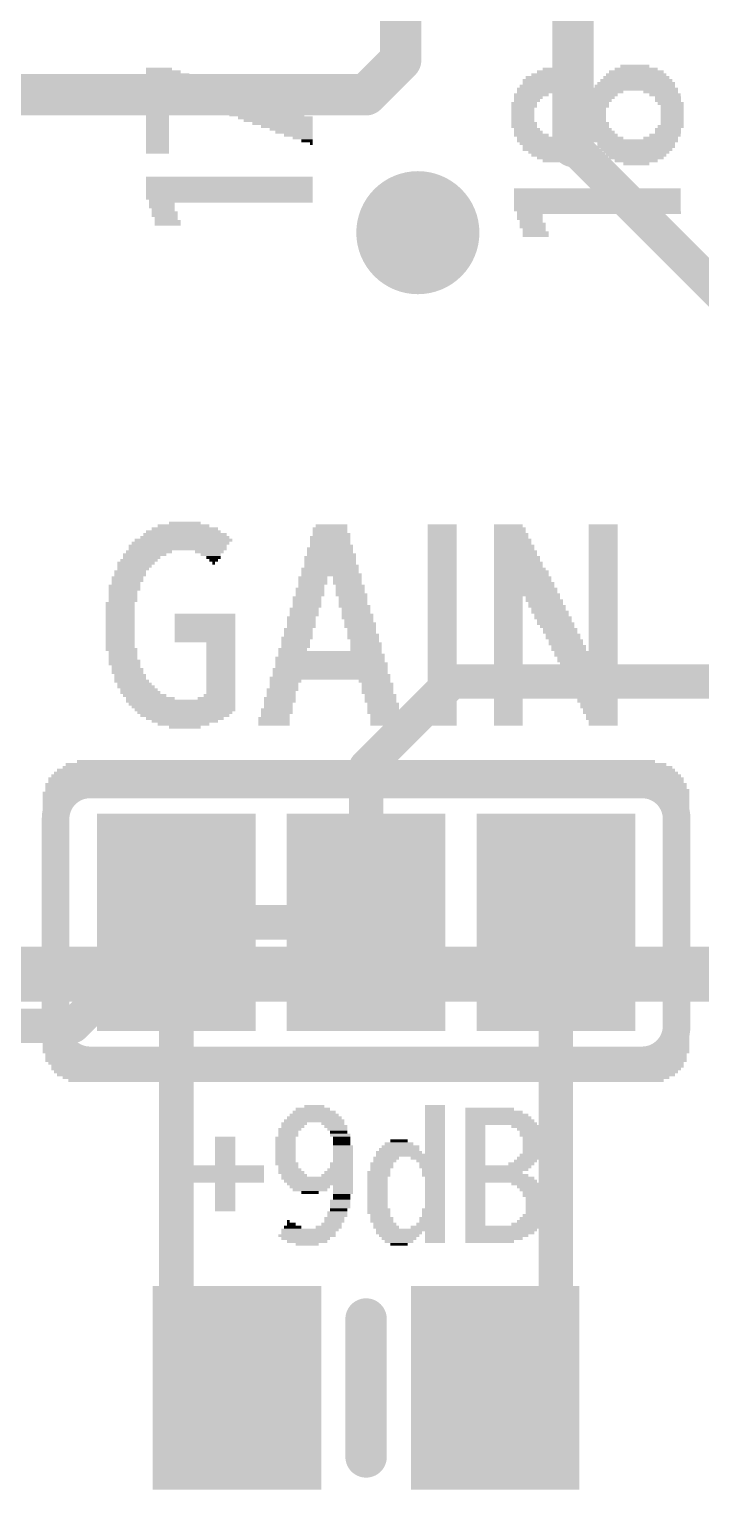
# Model space of a CAD drawing. Extents: x -11 to 71.5, y -12.5 to 39.9.
# Drawn here: x 13.52 to 18.47, y 9.54 to 20.29 of the extents above; entities that cross this region are included whole.
import ezdxf

# ---------------------------------------------------------------- set-up
doc = ezdxf.new("R2010")
doc.units = 0
for name, color, linetype in [('1', 12, 'CONTINUOUS'), ('16', 132, 'CONTINUOUS'), ('18', 110, 'CONTINUOUS'), ('21', 40, 'CONTINUOUS')]:
    doc.layers.add(name, color=color, linetype=linetype)

# ---------------------------------------------------------------- blocks, each defined once
blk = doc.blocks.new('RECT')
blk.add_solid([(-0.5, -0.5), (0.5, -0.5), (-0.5, 0.5), (0.5, 0.5)])
blk = doc.blocks.new('ROUNDV')
at = {"const_width": 0.5}
blk.add_lwpolyline([(0, -0.25, 1), (0, 0.25, 1), (0, -0.25)], format="xyb", dxfattribs=at)

msp = doc.modelspace()

# ---------------------------------------------------------------- linework, layer by layer
at = {"layer": '1'}
for points, const_width in [([(17.526, 21.209), (17.526, 19.431)], 0.3048), ([(17.526, 19.431), (18.669, 18.288)], 0.254), ([(16.002, 14.859), (16.633, 15.49)], 0.254), ([(16.633, 15.49), (21.082, 15.49)], 0.254), ([(16.002, 13.716), (16.002, 14.859)], 0.254), ([(14.605, 13.716), (13.843, 12.954)], 0.254), ([(14.605, 13.716), (14.605, 10.734)], 0.254), ([(15.875, 13.716), (14.732, 13.716)], 0.254), ([(17.399, 10.734), (17.399, 13.716)], 0.254), ([(13.843, 12.954), (10.541, 12.954)], 0.254), ([(14.605, 10.734), (15.052, 10.287)], 0.254), ([(16.952, 10.287), (17.399, 10.734)], 0.254)]:
    msp.add_lwpolyline(points, dxfattribs=dict(at, const_width=const_width))
for points, const_width in [([(17.4498, 19.431, 1), (17.6022, 19.431)], 0.1524), ([(17.5709, 19.4759, 1), (17.4811, 19.3861)], 0.127), ([(16.633, 15.5535, 1), (16.633, 15.4265)], 0.127), ([(16.6779, 15.4451, 1), (16.5881, 15.5349)], 0.127), ([(16.0655, 14.859, 1), (15.9385, 14.859)], 0.127), ([(15.9571, 14.9039, 1), (16.0469, 14.8141)], 0.127), ([(14.6685, 13.716, 1), (14.5415, 13.716)], 0.127), ([(14.6499, 13.6711, 1), (14.5601, 13.7609)], 0.127), ([(14.732, 13.7795, 1), (14.732, 13.6525)], 0.127), ([(15.875, 13.6525, 1), (15.875, 13.7795)], 0.127), ([(15.9385, 13.716, 1), (16.0655, 13.716)], 0.127), ([(17.4625, 13.716, 1), (17.3355, 13.716)], 0.127), ([(13.7981, 12.9989, 1), (13.8879, 12.9091)], 0.127), ([(13.843, 12.8905, 1), (13.843, 13.0175)], 0.127), ([(14.6499, 10.7789, 1), (14.5601, 10.6891)], 0.127), ([(14.5415, 10.734, 1), (14.6685, 10.734)], 0.127), ([(17.3355, 10.734, 1), (17.4625, 10.734)], 0.127), ([(17.4439, 10.6891, 1), (17.3541, 10.7789)], 0.127), ([(15.0071, 10.2421, 1), (15.0969, 10.3319)], 0.127), ([(16.9071, 10.3319, 1), (16.9969, 10.2421)], 0.127)]:
    msp.add_lwpolyline(points, format="xyb", dxfattribs=dict(at, const_width=const_width))
at = {"layer": '16'}
for points, const_width in [([(16.256, 21.844), (16.256, 20.066)], 0.3048), ([(16.256, 20.066), (16.002, 19.812)], 0.3048), ([(16.002, 19.812), (11.303, 19.812)], 0.3048), ([(22.225, 13.335), (10.922, 13.335)], 0.4064)]:
    msp.add_lwpolyline(points, dxfattribs=dict(at, const_width=const_width))
at = {"layer": '16', "const_width": 0.1524}
for points in [[(16.1798, 20.066, 1), (16.3322, 20.066)], [(16.3099, 20.0121, 1), (16.2021, 20.1199)], [(15.9481, 19.8659, 1), (16.0559, 19.7581)], [(16.002, 19.7358, 1), (16.002, 19.8882)]]:
    msp.add_lwpolyline(points, format="xyb", dxfattribs=at)
at = {"layer": '21'}
for points, const_width in [([(13.97, 14.732, 0.4142), (13.716, 14.478)], 0.2032), ([(13.97, 14.7828, 1), (13.97, 14.6812)], 0.1016), ([(13.97, 14.6812, 1), (13.97, 14.7828)], 0.1016), ([(18.288, 14.478, 0.4142), (18.034, 14.732)], 0.2032), ([(18.034, 14.7828, 1), (18.034, 14.6812)], 0.1016), ([(18.034, 14.6812, 1), (18.034, 14.7828)], 0.1016), ([(13.7668, 14.478, 1), (13.6652, 14.478)], 0.1016), ([(13.6652, 14.478, 1), (13.7668, 14.478)], 0.1016), ([(18.3388, 14.478, 1), (18.2372, 14.478)], 0.1016), ([(18.2372, 14.478, 1), (18.3388, 14.478)], 0.1016), ([(13.716, 12.954, 0.4142), (13.97, 12.7)], 0.2032), ([(13.7668, 12.954, 1), (13.6652, 12.954)], 0.1016), ([(18.034, 12.7, 0.4142), (18.288, 12.954)], 0.2032), ([(18.3388, 12.954, 1), (18.2372, 12.954)], 0.1016), ([(13.6652, 12.954, 1), (13.7668, 12.954)], 0.1016), ([(18.2372, 12.954, 1), (18.3388, 12.954)], 0.1016), ([(13.97, 12.7508, 1), (13.97, 12.6492)], 0.1016), ([(13.97, 12.6492, 1), (13.97, 12.7508)], 0.1016), ([(18.034, 12.7508, 1), (18.034, 12.6492)], 0.1016), ([(18.034, 12.6492, 1), (18.034, 12.7508)], 0.1016), ([(16.0782, 10.795, 1), (15.9258, 10.795)], 0.1524), ([(15.9258, 9.779, 1), (16.0782, 9.779)], 0.1524)]:
    msp.add_lwpolyline(points, format="xyb", dxfattribs=dict(at, const_width=const_width))
for points, const_width in [([(13.97, 14.732), (18.034, 14.732)], 0.2032), ([(13.716, 12.954), (13.716, 14.478)], 0.2032), ([(18.288, 12.954), (18.288, 14.478)], 0.2032), ([(18.034, 12.7), (13.97, 12.7)], 0.2032), ([(16.002, 9.779), (16.002, 10.795)], 0.3048)]:
    msp.add_lwpolyline(points, dxfattribs=dict(at, const_width=const_width))

# ---------------------------------------------------------------- block references
at = {"layer": '1', "xscale": 1.1684, "yscale": 1.6002}
for p in [(14.605, 13.716), (16.002, 13.716), (17.399, 13.716)]:
    msp.add_blockref('RECT', p, dxfattribs=at)
at = {"layer": '1', "xscale": 1.24, "yscale": 1.5, "rotation": 180}
for p in [(15.052, 10.287), (16.952, 10.287)]:
    msp.add_blockref('RECT', p, dxfattribs=at)
at = {"layer": '18', "xscale": 0.9064, "yscale": 0.9064}
msp.add_blockref('ROUNDV', (16.383, 18.796), dxfattribs=at)
msp.add_blockref('ROUNDV', (16.383, 18.796), dxfattribs=at)
at = {"layer": '21', "yscale": 0.0212}
for p, xscale in [((14.4774, 20.0017), 0.1905), ((17.3983, 20.0017), 0.1905), ((17.9909, 20.0017), 0.3175), ((17.9804, 20.0229), 0.2117), ((14.5938, 19.917), 0.4233), ((14.5092, 19.9805), 0.254), ((14.5409, 19.9594), 0.3175), ((14.5727, 19.9382), 0.381), ((14.6256, 19.8959), 0.4868), ((17.3983, 19.917), 0.4868), ((17.3983, 19.8959), 0.4868), ((17.3983, 19.9382), 0.4445), ((17.3983, 19.9594), 0.3598), ((17.4089, 19.9805), 0.2963), ((17.9909, 19.8959), 0.5715), ((17.9909, 19.917), 0.5291), ((17.9909, 19.9382), 0.4868), ((17.9909, 19.9594), 0.4445), ((17.9909, 19.9805), 0.4022), ((14.6573, 19.8747), 0.5503), ((14.4668, 19.8112), 0.1693), ((14.4668, 19.79), 0.1693), ((14.6891, 19.8535), 0.6138), ((14.7208, 19.8324), 0.6773), ((14.8584, 19.8112), 0.5291), ((14.9113, 19.79), 0.5503), ((17.1972, 19.79), 0.2117), ((17.2184, 19.8112), 0.254), ((17.7052, 19.8535), 1.1853), ((17.5041, 19.8324), 0.7831), ((17.3983, 19.8747), 0.5291), ((17.6735, 19.8112), 0.3598), ((17.684, 19.79), 0.2963), ((17.9804, 19.8747), 0.5926), ((18.1709, 19.8324), 0.254), ((18.2026, 19.8112), 0.2328), ((18.2238, 19.79), 0.1905), ((14.4668, 19.7689), 0.1693), ((14.4668, 19.7477), 0.1693), ((14.4668, 19.7265), 0.1693), ((14.4668, 19.7054), 0.1693), ((14.4668, 19.6842), 0.1693), ((14.9642, 19.7689), 0.5291), ((15.0277, 19.7477), 0.5291), ((15.0912, 19.7265), 0.5291), ((15.1441, 19.7054), 0.5503), ((15.2076, 19.6842), 0.5503), ((17.1655, 19.7477), 0.1905), ((17.1655, 19.7265), 0.1905), ((17.1549, 19.7054), 0.1693), ((17.1549, 19.6842), 0.1693), ((17.1866, 19.7689), 0.1905), ((17.684, 19.7689), 0.254), ((17.684, 19.7477), 0.2117), ((17.684, 19.7265), 0.2117), ((17.684, 19.7054), 0.1693), ((17.684, 19.6842), 0.1693), ((18.2238, 19.7689), 0.1905), ((18.2449, 19.7477), 0.1905), ((18.2555, 19.7265), 0.1693), ((18.2555, 19.7054), 0.1693), ((18.2555, 19.6842), 0.1693), ((14.4668, 19.663), 0.1693), ((14.4668, 19.6419), 0.1693), ((14.4668, 19.6207), 0.1693), ((14.4668, 19.5995), 0.1693), ((14.4668, 19.5784), 0.1693), ((15.2711, 19.663), 0.5503), ((15.3346, 19.6419), 0.5503), ((15.3558, 19.6207), 0.508), ((15.3876, 19.5995), 0.4445), ((15.4193, 19.5784), 0.381), ((17.1549, 19.663), 0.1693), ((17.1549, 19.6419), 0.1693), ((17.1549, 19.6207), 0.1693), ((17.1655, 19.5995), 0.1905), ((17.1655, 19.5784), 0.1905), ((17.684, 19.5995), 0.2117), ((17.684, 19.5784), 0.2117), ((17.684, 19.663), 0.1693), ((17.684, 19.6419), 0.1693), ((17.684, 19.6207), 0.1693), ((18.2449, 19.5784), 0.1905), ((18.2555, 19.663), 0.1693), ((18.2555, 19.6419), 0.1693), ((18.2555, 19.6207), 0.1693), ((18.2555, 19.5995), 0.1693), ((14.4668, 19.5572), 0.1693), ((14.4668, 19.536), 0.1693), ((14.4668, 19.5149), 0.1693), ((14.4668, 19.4937), 0.1693), ((14.4668, 19.4726), 0.1693), ((15.4511, 19.5572), 0.3175), ((15.4722, 19.536), 0.2752), ((15.504, 19.5149), 0.2117), ((15.5357, 19.4937), 0.1482), ((15.5675, 19.4726), 0.0847), ((17.1866, 19.5572), 0.1905), ((17.1972, 19.536), 0.2117), ((17.2184, 19.5149), 0.254), ((17.5041, 19.4937), 0.7831), ((17.7052, 19.4726), 1.1853), ((17.6735, 19.5149), 0.3598), ((17.684, 19.536), 0.2963), ((17.684, 19.5572), 0.254), ((18.1709, 19.4937), 0.254), ((18.2026, 19.5149), 0.2328), ((18.2238, 19.5572), 0.1905), ((18.2238, 19.536), 0.1905), ((14.4668, 19.4514), 0.1693), ((14.4668, 19.4302), 0.1693), ((14.4668, 19.4091), 0.1693), ((14.4668, 19.3879), 0.1693), ((15.5992, 19.4514), 0.0212), ((17.3983, 19.4514), 0.5291), ((17.3877, 19.4091), 0.4657), ((17.3983, 19.4302), 0.4868), ((17.3983, 19.3879), 0.4022), ((17.3983, 19.3667), 0.3598), ((17.9909, 19.4514), 0.5715), ((17.9909, 19.4302), 0.5715), ((17.9909, 19.4091), 0.5291), ((17.9909, 19.3879), 0.4868), ((17.9909, 19.3667), 0.4445), ((17.4089, 19.3456), 0.2963), ((17.3983, 19.3244), 0.1905), ((17.9909, 19.3456), 0.4022), ((17.9909, 19.3244), 0.3175), ((17.9909, 19.3032), 0.1905), ((14.996, 19.1974), 1.2276), ((14.996, 19.1762), 1.2276), ((14.996, 19.1551), 1.2276), ((14.996, 19.1339), 1.2276), ((14.996, 19.1127), 1.2276), ((14.996, 19.0916), 1.2276), ((14.996, 19.0704), 1.2276), ((14.996, 19.0492), 1.2276), ((17.7052, 19.1127), 1.2276), ((17.7052, 19.0916), 1.2276), ((17.7052, 19.0704), 1.2276), ((17.7052, 19.0492), 1.2276), ((14.4986, 19.0069), 0.1905), ((14.4986, 18.9857), 0.1905), ((15.0066, 19.0281), 1.2065), ((14.5092, 18.9646), 0.1693), ((14.5198, 18.9434), 0.1905), ((17.7052, 19.0281), 1.2276), ((17.7052, 19.0069), 1.2276), ((17.7052, 18.9857), 1.2276), ((17.7052, 18.9646), 1.2276), ((17.7158, 18.9434), 1.2065), ((14.5198, 18.9222), 0.1905), ((14.5303, 18.9011), 0.1693), ((14.5409, 18.8799), 0.1905), ((14.5409, 18.8587), 0.1905), ((17.2078, 18.9222), 0.1905), ((17.2078, 18.9011), 0.1905), ((17.2184, 18.8799), 0.1693), ((17.229, 18.8587), 0.1905), ((17.229, 18.8376), 0.1905), ((17.2396, 18.8164), 0.1693), ((17.2501, 18.7952), 0.1905), ((17.2501, 18.7741), 0.1905), ((14.6679, 16.5728), 0.6138), ((14.6573, 16.594), 0.5503), ((14.6679, 16.6152), 0.4868), ((14.6573, 16.6363), 0.381), ((14.6679, 16.6575), 0.2328), ((15.7368, 16.6152), 0.254), ((15.7368, 16.594), 0.254), ((15.7474, 16.5728), 0.2752), ((15.7474, 16.6363), 0.2328), ((16.5623, 16.6363), 0.2117), ((16.5623, 16.6152), 0.2117), ((16.5623, 16.594), 0.2117), ((16.5623, 16.5728), 0.2117), ((17.0491, 16.6363), 0.2117), ((17.0702, 16.5728), 0.254), ((17.0597, 16.6152), 0.2328), ((17.0597, 16.594), 0.2328), ((17.7475, 16.6363), 0.2117), ((17.7475, 16.6152), 0.2117), ((17.7475, 16.594), 0.2117), ((17.7475, 16.5728), 0.2117), ((14.615, 16.4882), 0.7196), ((14.615, 16.467), 0.7196), ((14.6362, 16.5093), 0.7196), ((14.6573, 16.5305), 0.7196), ((14.6679, 16.5517), 0.6561), ((15.7368, 16.467), 0.3387), ((15.7368, 16.5517), 0.2963), ((15.7368, 16.5305), 0.2963), ((15.7368, 16.5093), 0.2963), ((15.7474, 16.4882), 0.3175), ((16.5623, 16.5517), 0.2117), ((16.5623, 16.5305), 0.2117), ((16.5623, 16.5093), 0.2117), ((16.5623, 16.4882), 0.2117), ((16.5623, 16.467), 0.2117), ((17.0702, 16.5517), 0.254), ((17.0808, 16.5305), 0.2752), ((17.0808, 16.5093), 0.2752), ((17.0914, 16.4882), 0.2963), ((17.0914, 16.467), 0.2963), ((17.7475, 16.5517), 0.2117), ((17.7475, 16.5305), 0.2117), ((17.7475, 16.5093), 0.2117), ((17.7475, 16.4882), 0.2117), ((17.7475, 16.467), 0.2117), ((14.3081, 16.3612), 0.2752), ((14.3293, 16.3823), 0.2752), ((14.3504, 16.4035), 0.2752), ((14.3716, 16.4247), 0.3175), ((14.4033, 16.4458), 0.3387), ((14.8478, 16.4458), 0.2117), ((14.8584, 16.4247), 0.1482), ((14.8796, 16.4035), 0.1058), ((14.8796, 16.3823), 0.0635), ((14.8796, 16.3612), 0.0212), ((15.7368, 16.4035), 0.381), ((15.7368, 16.3823), 0.381), ((15.7368, 16.3612), 0.381), ((15.7368, 16.4458), 0.3387), ((15.7474, 16.4247), 0.3598), ((16.5623, 16.4458), 0.2117), ((16.5623, 16.4247), 0.2117), ((16.5623, 16.4035), 0.2117), ((16.5623, 16.3823), 0.2117), ((16.5623, 16.3612), 0.2117), ((17.102, 16.4458), 0.3175), ((17.102, 16.4247), 0.3175), ((17.1126, 16.4035), 0.3387), ((17.1126, 16.3823), 0.3387), ((17.1231, 16.3612), 0.3598), ((17.7475, 16.4458), 0.2117), ((17.7475, 16.4247), 0.2117), ((17.7475, 16.4035), 0.2117), ((17.7475, 16.3823), 0.2117), ((17.7475, 16.3612), 0.2117), ((14.2446, 16.2553), 0.2328), ((14.2446, 16.2342), 0.2328), ((14.2658, 16.2977), 0.2328), ((14.2658, 16.2765), 0.2328), ((14.2975, 16.34), 0.254), ((14.2869, 16.3188), 0.2328), ((15.6098, 16.2553), 0.2117), ((15.6098, 16.2342), 0.2117), ((15.7368, 16.3188), 0.4233), ((15.7368, 16.2977), 0.4233), ((15.7474, 16.2765), 0.4445), ((15.7474, 16.34), 0.4022), ((15.8638, 16.2553), 0.2117), ((15.8638, 16.2342), 0.2117), ((16.5623, 16.34), 0.2117), ((16.5623, 16.3188), 0.2117), ((16.5623, 16.2977), 0.2117), ((16.5623, 16.2765), 0.2117), ((16.5623, 16.2553), 0.2117), ((16.5623, 16.2342), 0.2117), ((17.1231, 16.34), 0.3598), ((17.1337, 16.3188), 0.381), ((17.1443, 16.2977), 0.4022), ((17.1443, 16.2765), 0.4022), ((17.1549, 16.2553), 0.4233), ((17.1549, 16.2342), 0.4233), ((17.7475, 16.34), 0.2117), ((17.7475, 16.3188), 0.2117), ((17.7475, 16.2977), 0.2117), ((17.7475, 16.2765), 0.2117), ((17.7475, 16.2553), 0.2117), ((17.7475, 16.2342), 0.2117), ((14.2128, 16.1495), 0.2117), ((14.2128, 16.1284), 0.2117), ((14.2234, 16.1919), 0.2328), ((14.2234, 16.1707), 0.2328), ((14.234, 16.213), 0.2117), ((15.5886, 16.1707), 0.2117), ((15.5886, 16.1495), 0.2117), ((15.5886, 16.1284), 0.2117), ((15.6098, 16.213), 0.2117), ((15.5992, 16.1919), 0.1905), ((15.8638, 16.213), 0.2117), ((15.8849, 16.1919), 0.2117), ((15.8849, 16.1707), 0.2117), ((15.8849, 16.1495), 0.2117), ((15.8955, 16.1284), 0.2328), ((16.5623, 16.213), 0.2117), ((16.5623, 16.1919), 0.2117), ((16.5623, 16.1707), 0.2117), ((16.5623, 16.1495), 0.2117), ((16.5623, 16.1284), 0.2117), ((17.1866, 16.1284), 0.4868), ((17.1655, 16.213), 0.4445), ((17.1655, 16.1919), 0.4445), ((17.1761, 16.1707), 0.4657), ((17.1761, 16.1495), 0.4657), ((17.7475, 16.213), 0.2117), ((17.7475, 16.1919), 0.2117), ((17.7475, 16.1707), 0.2117), ((17.7475, 16.1495), 0.2117), ((17.7475, 16.1284), 0.2117), ((14.1917, 16.0649), 0.2117), ((14.1917, 16.0437), 0.2117), ((14.1917, 16.0225), 0.2117), ((14.2128, 16.1072), 0.2117), ((14.2128, 16.086), 0.2117), ((15.5463, 16.0225), 0.2117), ((15.5675, 16.1072), 0.2117), ((15.5675, 16.086), 0.2117), ((15.5675, 16.0649), 0.2117), ((15.5675, 16.0437), 0.2117), ((15.9061, 16.1072), 0.2117), ((15.9061, 16.086), 0.2117), ((15.9061, 16.0649), 0.2117), ((15.9167, 16.0437), 0.2328), ((15.9273, 16.0225), 0.2117), ((16.5623, 16.1072), 0.2117), ((16.5623, 16.086), 0.2117), ((16.5623, 16.0649), 0.2117), ((16.5623, 16.0437), 0.2117), ((16.5623, 16.0225), 0.2117), ((17.0491, 16.1072), 0.2117), ((17.0491, 16.086), 0.2117), ((17.0491, 16.0649), 0.2117), ((17.0491, 16.0437), 0.2117), ((17.0491, 16.0225), 0.2117), ((17.3136, 16.086), 0.2752), ((17.3031, 16.1072), 0.254), ((17.3242, 16.0649), 0.254), ((17.3348, 16.0437), 0.2752), ((17.3454, 16.0225), 0.254), ((17.7475, 16.1072), 0.2117), ((17.7475, 16.086), 0.2117), ((17.7475, 16.0649), 0.2117), ((17.7475, 16.0437), 0.2117), ((17.7475, 16.0225), 0.2117), ((14.1917, 16.0014), 0.2117), ((14.1917, 15.9802), 0.2117), ((14.1917, 15.959), 0.2117), ((14.1917, 15.9379), 0.2117), ((14.1917, 15.9167), 0.2117), ((14.8161, 15.9802), 0.4445), ((14.8161, 15.959), 0.4445), ((14.8161, 15.9379), 0.4445), ((14.8161, 15.9167), 0.4445), ((15.5251, 15.959), 0.2117), ((15.5251, 15.9379), 0.2117), ((15.5251, 15.9167), 0.2117), ((15.5463, 16.0014), 0.2117), ((15.5463, 15.9802), 0.2117), ((15.9273, 16.0014), 0.2117), ((15.9379, 15.9802), 0.2328), ((15.9379, 15.959), 0.2328), ((15.9484, 15.9379), 0.2117), ((15.959, 15.9167), 0.2328), ((16.5623, 16.0014), 0.2117), ((16.5623, 15.9802), 0.2117), ((16.5623, 15.959), 0.2117), ((16.5623, 15.9379), 0.2117), ((16.5623, 15.9167), 0.2117), ((17.0491, 16.0014), 0.2117), ((17.0491, 15.9802), 0.2117), ((17.0491, 15.959), 0.2117), ((17.0491, 15.9379), 0.2117), ((17.0491, 15.9167), 0.2117), ((17.356, 16.0014), 0.2752), ((17.3771, 15.959), 0.2752), ((17.3666, 15.9802), 0.254), ((17.3877, 15.9379), 0.254), ((17.3983, 15.9167), 0.2752), ((17.7475, 16.0014), 0.2117), ((17.7475, 15.9802), 0.2117), ((17.7475, 15.959), 0.2117), ((17.7475, 15.9379), 0.2117), ((17.7475, 15.9167), 0.2117), ((14.1917, 15.8955), 0.2117), ((14.1917, 15.8744), 0.2117), ((14.1917, 15.8532), 0.2117), ((14.1917, 15.832), 0.2117), ((14.1917, 15.8109), 0.2117), ((14.8161, 15.8955), 0.4445), ((14.8161, 15.8744), 0.4445), ((14.8161, 15.8532), 0.4445), ((14.8161, 15.832), 0.4445), ((14.8161, 15.8109), 0.4445), ((15.4934, 15.8109), 0.2328), ((15.504, 15.8744), 0.2117), ((15.504, 15.8532), 0.2117), ((15.504, 15.832), 0.2117), ((15.5251, 15.8955), 0.2117), ((15.959, 15.8955), 0.2328), ((15.9696, 15.8744), 0.2117), ((15.9696, 15.8532), 0.2117), ((15.9802, 15.832), 0.2328), ((15.9802, 15.8109), 0.2328), ((16.5623, 15.8955), 0.2117), ((16.5623, 15.8744), 0.2117), ((16.5623, 15.8532), 0.2117), ((16.5623, 15.832), 0.2117), ((16.5623, 15.8109), 0.2117), ((17.0491, 15.8955), 0.2117), ((17.0491, 15.8744), 0.2117), ((17.0491, 15.8532), 0.2117), ((17.0491, 15.832), 0.2117), ((17.0491, 15.8109), 0.2117), ((17.4089, 15.8955), 0.254), ((17.4301, 15.8744), 0.254), ((17.4301, 15.8532), 0.254), ((17.4512, 15.832), 0.254), ((17.4512, 15.8109), 0.254), ((17.7475, 15.8955), 0.2117), ((17.7475, 15.8744), 0.2117), ((17.7475, 15.8532), 0.2117), ((17.7475, 15.832), 0.2117), ((17.7475, 15.8109), 0.2117), ((14.1917, 15.7897), 0.2117), ((14.1917, 15.7685), 0.2117), ((14.1917, 15.7474), 0.2117), ((14.2023, 15.7262), 0.2328), ((14.2128, 15.705), 0.2117), ((14.8161, 15.7897), 0.4445), ((14.9325, 15.7685), 0.2117), ((14.9325, 15.7474), 0.2117), ((14.9325, 15.7262), 0.2117), ((14.9325, 15.705), 0.2117), ((15.4616, 15.7262), 0.2117), ((15.7368, 15.705), 0.762), ((15.4828, 15.7897), 0.2117), ((15.4828, 15.7685), 0.2117), ((15.4828, 15.7474), 0.2117), ((15.9908, 15.7897), 0.2117), ((16.0014, 15.7685), 0.2328), ((16.0014, 15.7474), 0.2328), ((16.0014, 15.7262), 0.2328), ((16.5623, 15.7897), 0.2117), ((16.5623, 15.7685), 0.2117), ((16.5623, 15.7474), 0.2117), ((16.5623, 15.7262), 0.2117), ((16.5623, 15.705), 0.2117), ((17.0491, 15.7897), 0.2117), ((17.0491, 15.7685), 0.2117), ((17.0491, 15.7474), 0.2117), ((17.0491, 15.7262), 0.2117), ((17.0491, 15.705), 0.2117), ((17.4724, 15.7897), 0.254), ((17.4724, 15.7685), 0.254), ((17.4936, 15.7474), 0.254), ((17.4936, 15.7262), 0.254), ((17.6205, 15.705), 0.4657), ((17.7475, 15.7897), 0.2117), ((17.7475, 15.7685), 0.2117), ((17.7475, 15.7474), 0.2117), ((17.7475, 15.7262), 0.2117), ((14.2128, 15.6839), 0.2117), ((14.2128, 15.6627), 0.2117), ((14.2234, 15.6415), 0.2328), ((14.2234, 15.6204), 0.2328), ((14.234, 15.5992), 0.2117), ((14.9325, 15.6839), 0.2117), ((14.9325, 15.6627), 0.2117), ((14.9325, 15.6415), 0.2117), ((14.9325, 15.6204), 0.2117), ((14.9325, 15.5992), 0.2117), ((15.7368, 15.6627), 0.8043), ((15.7368, 15.6415), 0.8043), ((15.7474, 15.6204), 0.8255), ((15.7474, 15.5992), 0.8255), ((15.7474, 15.6839), 0.7831), ((16.5623, 15.6839), 0.2117), ((16.5623, 15.6627), 0.2117), ((16.5623, 15.6415), 0.2117), ((16.5623, 15.6204), 0.2117), ((16.5623, 15.5992), 0.2117), ((17.0491, 15.6839), 0.2117), ((17.0491, 15.6627), 0.2117), ((17.0491, 15.6415), 0.2117), ((17.0491, 15.6204), 0.2117), ((17.0491, 15.5992), 0.2117), ((17.6205, 15.6839), 0.4657), ((17.6311, 15.6627), 0.4445), ((17.6311, 15.6415), 0.4445), ((17.6417, 15.6204), 0.4233), ((17.6417, 15.5992), 0.4233), ((14.2446, 15.578), 0.2328), ((14.2446, 15.5569), 0.2328), ((14.2763, 15.4934), 0.254), ((14.2658, 15.5357), 0.2328), ((14.2658, 15.5145), 0.2328), ((14.9325, 15.578), 0.2117), ((14.9325, 15.5569), 0.2117), ((14.9325, 15.5357), 0.2117), ((14.9325, 15.5145), 0.2117), ((14.9325, 15.4934), 0.2117), ((15.7368, 15.5145), 0.889), ((15.4087, 15.4934), 0.2328), ((15.7368, 15.578), 0.8466), ((15.7368, 15.5569), 0.8466), ((15.7474, 15.5357), 0.8678), ((16.0649, 15.4934), 0.2328), ((16.5623, 15.578), 0.2117), ((16.5623, 15.5569), 0.2117), ((16.5623, 15.5357), 0.2117), ((16.5623, 15.5145), 0.2117), ((16.5623, 15.4934), 0.2117), ((17.0491, 15.578), 0.2117), ((17.0491, 15.5569), 0.2117), ((17.0491, 15.5357), 0.2117), ((17.0491, 15.5145), 0.2117), ((17.0491, 15.4934), 0.2117), ((17.6523, 15.578), 0.4022), ((17.6523, 15.5569), 0.4022), ((17.6629, 15.5357), 0.381), ((17.6629, 15.5145), 0.381), ((17.6735, 15.4934), 0.3598), ((14.2975, 15.4722), 0.254), ((14.3081, 15.451), 0.2752), ((14.3293, 15.4299), 0.2752), ((14.3398, 15.4087), 0.2963), ((14.3716, 15.3876), 0.3175), ((14.9219, 15.3876), 0.2328), ((14.9325, 15.4722), 0.2117), ((14.9325, 15.451), 0.2117), ((14.9325, 15.4299), 0.2117), ((14.9325, 15.4087), 0.2117), ((15.3876, 15.4299), 0.2328), ((15.377, 15.4087), 0.2117), ((15.377, 15.3876), 0.2117), ((15.3981, 15.4722), 0.2117), ((15.3981, 15.451), 0.2117), ((16.086, 15.4722), 0.2328), ((16.086, 15.451), 0.2328), ((16.086, 15.4299), 0.2328), ((16.086, 15.4087), 0.2328), ((16.1072, 15.3876), 0.2328), ((16.5623, 15.4722), 0.2117), ((16.5623, 15.451), 0.2117), ((16.5623, 15.4299), 0.2117), ((16.5623, 15.4087), 0.2117), ((16.5623, 15.3876), 0.2117), ((17.0491, 15.4722), 0.2117), ((17.0491, 15.451), 0.2117), ((17.0491, 15.4299), 0.2117), ((17.0491, 15.4087), 0.2117), ((17.0491, 15.3876), 0.2117), ((17.6735, 15.4722), 0.3598), ((17.684, 15.451), 0.3387), ((17.684, 15.4299), 0.3387), ((17.6946, 15.4087), 0.3175), ((17.6946, 15.3876), 0.3175), ((14.4139, 15.3664), 0.3598), ((14.6362, 15.3452), 0.8043), ((14.6467, 15.3241), 0.7831), ((14.6573, 15.3029), 0.762), ((14.6679, 15.2817), 0.7408), ((14.9007, 15.3664), 0.2752), ((15.3452, 15.2817), 0.2328), ((15.3664, 15.3664), 0.2328), ((15.3664, 15.3452), 0.2328), ((15.3558, 15.3241), 0.2117), ((15.3558, 15.3029), 0.2117), ((16.1072, 15.3664), 0.2328), ((16.1072, 15.3452), 0.2328), ((16.1284, 15.3241), 0.2328), ((16.1284, 15.3029), 0.2328), ((16.1284, 15.2817), 0.2328), ((16.5623, 15.3664), 0.2117), ((16.5623, 15.3452), 0.2117), ((16.5623, 15.3241), 0.2117), ((16.5623, 15.3029), 0.2117), ((16.5623, 15.2817), 0.2117), ((17.0491, 15.3664), 0.2117), ((17.0491, 15.3452), 0.2117), ((17.0491, 15.3241), 0.2117), ((17.0491, 15.3029), 0.2117), ((17.0491, 15.2817), 0.2117), ((17.7052, 15.3664), 0.2963), ((17.7052, 15.3452), 0.2963), ((17.7158, 15.3241), 0.2752), ((17.7158, 15.3029), 0.2752), ((17.7264, 15.2817), 0.254), ((14.6679, 15.2606), 0.6985), ((14.6679, 15.2394), 0.6561), ((14.6679, 15.2182), 0.5715), ((14.6679, 15.1971), 0.4868), ((14.6573, 15.1759), 0.381), ((15.3241, 15.2182), 0.2328), ((15.3241, 15.1971), 0.2328), ((15.3241, 15.1759), 0.2328), ((15.3346, 15.2394), 0.2117), ((15.3452, 15.2606), 0.2328), ((16.1284, 15.2606), 0.2328), ((16.1495, 15.2394), 0.2328), ((16.1495, 15.2182), 0.2328), ((16.1495, 15.1971), 0.2328), ((16.1601, 15.1759), 0.254), ((16.5623, 15.2606), 0.2117), ((16.5623, 15.2394), 0.2117), ((16.5623, 15.2182), 0.2117), ((16.5623, 15.1971), 0.2117), ((16.5623, 15.1759), 0.2117), ((17.0491, 15.2606), 0.2117), ((17.0491, 15.2394), 0.2117), ((17.0491, 15.2182), 0.2117), ((17.0491, 15.1971), 0.2117), ((17.0491, 15.1759), 0.2117), ((17.7264, 15.2606), 0.254), ((17.737, 15.2394), 0.2328), ((17.737, 15.2182), 0.2328), ((17.7475, 15.1971), 0.2117), ((17.7475, 15.1759), 0.2117), ((14.6679, 15.1547), 0.2328), ((16.0014, 14.8372), 4.5507), ((16.0119, 14.8584), 4.4872), ((16.0014, 14.8796), 4.4237), ((16.0014, 14.9007), 4.2543), ((16.0014, 14.7314), 4.72), ((16.0014, 14.7737), 4.6776), ((16.0014, 14.7526), 4.6776), ((16.0014, 14.7949), 4.6353), ((16.0014, 14.8161), 4.593), ((13.726, 14.6679), 0.2117), ((13.726, 14.6467), 0.2117), ((13.7155, 14.6256), 0.1905), ((13.779, 14.7102), 0.2752), ((13.7578, 14.6891), 0.2328), ((18.2238, 14.7102), 0.2752), ((18.2661, 14.6891), 0.2328), ((18.2767, 14.6679), 0.2117), ((18.2767, 14.6467), 0.2117), ((18.2873, 14.6256), 0.1905), ((13.7155, 14.6044), 0.1905), ((13.7155, 14.5833), 0.1905), ((13.7155, 14.5621), 0.1905), ((13.7155, 14.5409), 0.1905), ((13.7155, 14.5198), 0.1905), ((18.2873, 14.6044), 0.1905), ((18.2873, 14.5833), 0.1905), ((18.2873, 14.5621), 0.1905), ((18.2873, 14.5409), 0.1905), ((18.2873, 14.5198), 0.1905), ((13.7155, 14.4986), 0.1905), ((13.7155, 14.4774), 0.1905), ((13.7155, 14.4563), 0.1905), ((13.7155, 14.4351), 0.1905), ((13.7155, 14.4139), 0.1905), ((18.2873, 14.4986), 0.1905), ((18.2873, 14.4774), 0.1905), ((18.2873, 14.4563), 0.1905), ((18.2873, 14.4351), 0.1905), ((18.2873, 14.4139), 0.1905), ((13.7155, 14.3928), 0.1905), ((13.7155, 14.3716), 0.1905), ((13.7155, 14.3504), 0.1905), ((13.7155, 14.3293), 0.1905), ((13.7155, 14.3081), 0.1905), ((18.2873, 14.3928), 0.1905), ((18.2873, 14.3716), 0.1905), ((18.2873, 14.3504), 0.1905), ((18.2873, 14.3293), 0.1905), ((18.2873, 14.3081), 0.1905), ((13.7155, 14.2869), 0.1905), ((13.7155, 14.2658), 0.1905), ((13.7155, 14.2446), 0.1905), ((13.7155, 14.2234), 0.1905), ((13.7155, 14.2023), 0.1905), ((18.2873, 14.2869), 0.1905), ((18.2873, 14.2658), 0.1905), ((18.2873, 14.2446), 0.1905), ((18.2873, 14.2234), 0.1905), ((18.2873, 14.2023), 0.1905), ((13.7155, 14.1811), 0.1905), ((13.7155, 14.1599), 0.1905), ((13.7155, 14.1388), 0.1905), ((13.7155, 14.1176), 0.1905), ((13.7155, 14.0964), 0.1905), ((18.2873, 14.1811), 0.1905), ((18.2873, 14.1599), 0.1905), ((18.2873, 14.1388), 0.1905), ((18.2873, 14.1176), 0.1905), ((18.2873, 14.0964), 0.1905), ((13.7155, 14.0753), 0.1905), ((13.7155, 14.0541), 0.1905), ((13.7155, 14.0329), 0.1905), ((13.7155, 14.0118), 0.1905), ((13.7155, 13.9906), 0.1905), ((18.2873, 14.0753), 0.1905), ((18.2873, 14.0541), 0.1905), ((18.2873, 14.0329), 0.1905), ((18.2873, 14.0118), 0.1905), ((18.2873, 13.9906), 0.1905), ((13.7155, 13.9694), 0.1905), ((13.7155, 13.9483), 0.1905), ((13.7155, 13.9271), 0.1905), ((13.7155, 13.9059), 0.1905), ((13.7155, 13.8848), 0.1905), ((18.2873, 13.9694), 0.1905), ((18.2873, 13.9483), 0.1905), ((18.2873, 13.9271), 0.1905), ((18.2873, 13.9059), 0.1905), ((18.2873, 13.8848), 0.1905), ((13.7155, 13.8636), 0.1905), ((13.7155, 13.8424), 0.1905), ((13.7155, 13.8213), 0.1905), ((13.7155, 13.8001), 0.1905), ((13.7155, 13.7789), 0.1905), ((18.2873, 13.8636), 0.1905), ((18.2873, 13.8424), 0.1905), ((18.2873, 13.8213), 0.1905), ((18.2873, 13.8001), 0.1905), ((18.2873, 13.7789), 0.1905), ((13.7155, 13.7578), 0.1905), ((13.7155, 13.7366), 0.1905), ((13.7155, 13.7155), 0.1905), ((13.7155, 13.6943), 0.1905), ((13.7155, 13.6731), 0.1905), ((13.7155, 13.652), 0.1905), ((18.2873, 13.7578), 0.1905), ((18.2873, 13.7366), 0.1905), ((18.2873, 13.7155), 0.1905), ((18.2873, 13.6943), 0.1905), ((18.2873, 13.6731), 0.1905), ((18.2873, 13.652), 0.1905), ((13.7155, 13.6308), 0.1905), ((13.7155, 13.6096), 0.1905), ((13.7155, 13.5885), 0.1905), ((13.7155, 13.5673), 0.1905), ((13.7155, 13.5461), 0.1905), ((18.2873, 13.6308), 0.1905), ((18.2873, 13.6096), 0.1905), ((18.2873, 13.5885), 0.1905), ((18.2873, 13.5673), 0.1905), ((18.2873, 13.5461), 0.1905), ((13.7155, 13.525), 0.1905), ((13.7155, 13.5038), 0.1905), ((13.7155, 13.4826), 0.1905), ((13.7155, 13.4615), 0.1905), ((13.7155, 13.4403), 0.1905), ((18.2873, 13.525), 0.1905), ((18.2873, 13.5038), 0.1905), ((18.2873, 13.4826), 0.1905), ((18.2873, 13.4615), 0.1905), ((18.2873, 13.4403), 0.1905), ((13.7155, 13.4191), 0.1905), ((13.7155, 13.398), 0.1905), ((13.7155, 13.3768), 0.1905), ((13.7155, 13.3556), 0.1905), ((13.7155, 13.3345), 0.1905), ((18.2873, 13.4191), 0.1905), ((18.2873, 13.398), 0.1905), ((18.2873, 13.3768), 0.1905), ((18.2873, 13.3556), 0.1905), ((18.2873, 13.3345), 0.1905), ((13.7155, 13.3133), 0.1905), ((13.7155, 13.2921), 0.1905), ((13.7155, 13.271), 0.1905), ((13.7155, 13.2498), 0.1905), ((13.7155, 13.2286), 0.1905), ((18.2873, 13.3133), 0.1905), ((18.2873, 13.2921), 0.1905), ((18.2873, 13.271), 0.1905), ((18.2873, 13.2498), 0.1905), ((18.2873, 13.2286), 0.1905), ((13.7155, 13.2075), 0.1905), ((13.7155, 13.1863), 0.1905), ((13.7155, 13.1651), 0.1905), ((13.7155, 13.144), 0.1905), ((13.7155, 13.1228), 0.1905), ((18.2873, 13.2075), 0.1905), ((18.2873, 13.1863), 0.1905), ((18.2873, 13.1651), 0.1905), ((18.2873, 13.144), 0.1905), ((18.2873, 13.1228), 0.1905), ((13.7155, 13.1016), 0.1905), ((13.7155, 13.0805), 0.1905), ((13.7155, 13.0593), 0.1905), ((13.7155, 13.0381), 0.1905), ((13.7155, 13.017), 0.1905), ((18.2873, 13.1016), 0.1905), ((18.2873, 13.0805), 0.1905), ((18.2873, 13.0593), 0.1905), ((18.2873, 13.0381), 0.1905), ((18.2873, 13.017), 0.1905), ((13.7155, 12.9958), 0.1905), ((13.7155, 12.9746), 0.1905), ((13.7155, 12.9535), 0.1905), ((13.7155, 12.9323), 0.1905), ((13.7155, 12.9112), 0.1905), ((18.2873, 12.9958), 0.1905), ((18.2873, 12.9746), 0.1905), ((18.2873, 12.9535), 0.1905), ((18.2873, 12.9323), 0.1905), ((18.2873, 12.9112), 0.1905), ((13.726, 12.8053), 0.2117), ((13.7155, 12.89), 0.1905), ((13.7155, 12.8688), 0.1905), ((13.7155, 12.8476), 0.1905), ((13.7155, 12.8265), 0.1905), ((18.2873, 12.89), 0.1905), ((18.2873, 12.8688), 0.1905), ((18.2873, 12.8476), 0.1905), ((18.2873, 12.8265), 0.1905), ((18.2873, 12.8053), 0.1905), ((13.726, 12.7842), 0.2117), ((13.7366, 12.763), 0.2328), ((13.7578, 12.7418), 0.2328), ((16.0014, 12.7207), 4.72), ((16.0014, 12.6995), 4.72), ((18.2449, 12.7418), 0.2328), ((18.2767, 12.7842), 0.2117), ((18.2767, 12.763), 0.2117), ((16.0014, 12.6783), 4.6776), ((16.0119, 12.6572), 4.6565), ((16.0014, 12.636), 4.6353), ((16.0014, 12.6148), 4.593), ((16.0014, 12.5937), 4.5507), ((16.0014, 12.5725), 4.466), ((16.0014, 12.5513), 4.3813), ((15.6204, 12.3608), 0.1482), ((16.5093, 12.3608), 0.1482), ((15.6204, 12.255), 0.4445), ((15.6204, 12.2762), 0.4022), ((15.6204, 12.2973), 0.3598), ((15.6204, 12.3185), 0.3175), ((15.6098, 12.3397), 0.254), ((16.5093, 12.3397), 0.1482), ((16.5093, 12.3185), 0.1482), ((16.5093, 12.2973), 0.1482), ((16.5093, 12.2762), 0.1482), ((16.5093, 12.255), 0.1482), ((16.9115, 12.3397), 0.3598), ((16.9432, 12.3185), 0.4233), ((16.9644, 12.2973), 0.4656), ((16.975, 12.2762), 0.4868), ((16.9856, 12.255), 0.508), ((15.4299, 12.1703), 0.1482), ((15.4299, 12.1492), 0.1482), ((15.4405, 12.1915), 0.1693), ((15.4722, 12.2338), 0.1905), ((15.4616, 12.2127), 0.1693), ((15.758, 12.2338), 0.1693), ((15.7791, 12.2127), 0.1693), ((15.7897, 12.1915), 0.1482), ((15.8003, 12.1703), 0.127), ((15.8109, 12.1492), 0.1482), ((16.5093, 12.2338), 0.1482), ((16.5093, 12.2127), 0.1482), ((16.5093, 12.1915), 0.1482), ((16.5093, 12.1703), 0.1482), ((16.5093, 12.1492), 0.1482), ((16.8057, 12.2127), 0.1482), ((16.8057, 12.1915), 0.1482), ((16.8057, 12.1703), 0.1482), ((16.8057, 12.1492), 0.1482), ((16.9962, 12.2338), 0.5291), ((17.1761, 12.2127), 0.2117), ((17.1972, 12.1915), 0.1693), ((17.2184, 12.1703), 0.1693), ((17.2184, 12.1492), 0.1693), ((14.9642, 12.128), 0.1482), ((14.9642, 12.1068), 0.1482), ((14.9642, 12.0857), 0.1482), ((14.9642, 12.0645), 0.1482), ((14.9642, 12.0434), 0.1482), ((15.4087, 12.128), 0.1482), ((15.4087, 12.1068), 0.1482), ((15.4087, 12.0857), 0.1482), ((15.4087, 12.0645), 0.1482), ((15.4087, 12.0434), 0.1482), ((15.832, 12.0645), 0.1482), ((15.832, 12.0434), 0.1482), ((15.8215, 12.128), 0.127), ((15.8215, 12.1068), 0.127), ((15.8215, 12.0857), 0.127), ((16.2448, 12.0434), 0.2963), ((16.2553, 12.0645), 0.2752), ((16.2448, 12.0857), 0.2117), ((16.2448, 12.1068), 0.127), ((16.5093, 12.128), 0.1482), ((16.5093, 12.1068), 0.1482), ((16.5093, 12.0857), 0.1482), ((16.5093, 12.0645), 0.1482), ((16.5093, 12.0434), 0.1482), ((16.8057, 12.128), 0.1482), ((16.8057, 12.1068), 0.1482), ((16.8057, 12.0857), 0.1482), ((16.8057, 12.0645), 0.1482), ((16.8057, 12.0434), 0.1482), ((17.229, 12.128), 0.1482), ((17.229, 12.1068), 0.1482), ((17.229, 12.0857), 0.1482), ((17.229, 12.0645), 0.1482), ((17.229, 12.0434), 0.1482), ((14.9642, 12.0222), 0.1482), ((14.9642, 12.001), 0.1482), ((14.9642, 11.9799), 0.1482), ((14.9642, 11.9587), 0.1482), ((14.9642, 11.9375), 0.1482), ((15.4087, 12.0222), 0.1482), ((15.4087, 12.001), 0.1482), ((15.4087, 11.9799), 0.1482), ((15.4087, 11.9587), 0.1482), ((15.4193, 11.9375), 0.1693), ((15.8215, 11.9375), 0.1693), ((15.832, 12.0222), 0.1482), ((15.832, 12.001), 0.1482), ((15.832, 11.9799), 0.1482), ((15.832, 11.9587), 0.1482), ((16.1178, 11.9375), 0.1693), ((16.1495, 11.9799), 0.1905), ((16.1389, 11.9587), 0.1693), ((16.3294, 12.001), 0.508), ((16.2448, 12.0222), 0.3387), ((16.4564, 11.9799), 0.254), ((16.4776, 11.9587), 0.2117), ((16.4882, 11.9375), 0.1905), ((16.5093, 12.0222), 0.1482), ((16.8057, 12.0222), 0.1482), ((16.8057, 12.001), 0.1482), ((16.8057, 11.9799), 0.1482), ((16.8057, 11.9587), 0.1482), ((16.8057, 11.9375), 0.1482), ((17.1443, 11.9375), 0.1905), ((17.1761, 11.9587), 0.1693), ((17.1972, 11.9799), 0.1693), ((17.2078, 12.001), 0.1482), ((17.229, 12.0222), 0.1482), ((14.9642, 11.9164), 0.5715), ((14.9642, 11.8952), 0.5715), ((14.9642, 11.874), 0.5715), ((14.9642, 11.8529), 0.5715), ((14.9642, 11.8317), 0.5715), ((15.4299, 11.9164), 0.1482), ((15.4405, 11.8952), 0.1693), ((15.4511, 11.874), 0.1905), ((15.4722, 11.8529), 0.1905), ((15.6415, 11.8317), 0.5291), ((15.7897, 11.8529), 0.2328), ((15.8003, 11.874), 0.2117), ((15.8109, 11.8952), 0.1905), ((15.8215, 11.9164), 0.1693), ((16.0966, 11.874), 0.1693), ((16.0966, 11.8529), 0.1693), ((16.086, 11.8317), 0.1482), ((16.1178, 11.9164), 0.1693), ((16.1072, 11.8952), 0.1482), ((16.4882, 11.9164), 0.1905), ((16.4988, 11.8952), 0.1693), ((16.4988, 11.874), 0.1693), ((16.4988, 11.8529), 0.1693), ((16.5093, 11.8317), 0.1482), ((16.975, 11.9164), 0.4868), ((16.9644, 11.8952), 0.4656), ((16.9432, 11.874), 0.4233), ((16.9644, 11.8529), 0.4656), ((16.9856, 11.8317), 0.508), ((14.9642, 11.8105), 0.5715), ((14.9642, 11.7894), 0.1482), ((14.9642, 11.7682), 0.1482), ((14.9642, 11.747), 0.1482), ((14.9642, 11.7259), 0.1482), ((15.6521, 11.8105), 0.508), ((15.6627, 11.7894), 0.4868), ((15.5886, 11.7682), 0.2963), ((15.5886, 11.747), 0.254), ((15.5886, 11.7259), 0.127), ((15.832, 11.7682), 0.1482), ((15.832, 11.747), 0.1482), ((15.832, 11.7259), 0.1482), ((16.086, 11.8105), 0.1482), ((16.086, 11.7894), 0.1482), ((16.086, 11.7682), 0.1482), ((16.086, 11.747), 0.1482), ((16.086, 11.7259), 0.1482), ((16.5093, 11.8105), 0.1482), ((16.5093, 11.7894), 0.1482), ((16.5093, 11.7682), 0.1482), ((16.5093, 11.747), 0.1482), ((16.5093, 11.7259), 0.1482), ((16.8057, 11.7894), 0.1482), ((16.8057, 11.7682), 0.1482), ((16.8057, 11.747), 0.1482), ((16.8057, 11.7259), 0.1482), ((16.9962, 11.8105), 0.5291), ((17.1761, 11.7894), 0.2117), ((17.1972, 11.7682), 0.1693), ((17.2184, 11.747), 0.1693), ((17.229, 11.7259), 0.1482), ((14.9642, 11.7047), 0.1482), ((14.9642, 11.6835), 0.1482), ((14.9642, 11.6624), 0.1482), ((14.9642, 11.6412), 0.1482), ((14.9642, 11.62), 0.1482), ((15.8109, 11.6624), 0.1482), ((15.8109, 11.6412), 0.1482), ((15.8109, 11.62), 0.1482), ((15.8215, 11.7047), 0.127), ((15.8215, 11.6835), 0.127), ((16.086, 11.7047), 0.1482), ((16.086, 11.6835), 0.1482), ((16.086, 11.6624), 0.1482), ((16.086, 11.6412), 0.1482), ((16.086, 11.62), 0.1482), ((16.5093, 11.7047), 0.1482), ((16.5093, 11.6835), 0.1482), ((16.5093, 11.6624), 0.1482), ((16.5093, 11.6412), 0.1482), ((16.5093, 11.62), 0.1482), ((16.8057, 11.7047), 0.1482), ((16.8057, 11.6835), 0.1482), ((16.8057, 11.6624), 0.1482), ((16.8057, 11.6412), 0.1482), ((16.8057, 11.62), 0.1482), ((17.2396, 11.7047), 0.1693), ((17.2501, 11.6835), 0.1482), ((17.2501, 11.6624), 0.1482), ((17.2501, 11.6412), 0.1482), ((17.2501, 11.62), 0.1482), ((14.9642, 11.5989), 0.1482), ((15.4299, 11.5142), 0.0212), ((15.7685, 11.5354), 0.1482), ((15.7685, 11.5142), 0.1482), ((15.7897, 11.5777), 0.1482), ((15.7897, 11.5565), 0.1482), ((15.8003, 11.5989), 0.127), ((16.0966, 11.5989), 0.1693), ((16.0966, 11.5777), 0.1693), ((16.1072, 11.5565), 0.1482), ((16.1178, 11.5354), 0.1693), ((16.1178, 11.5142), 0.1693), ((16.4882, 11.5354), 0.1905), ((16.4882, 11.5142), 0.1905), ((16.4988, 11.5989), 0.1693), ((16.4988, 11.5777), 0.1693), ((16.4988, 11.5565), 0.1693), ((16.8057, 11.5989), 0.1482), ((16.8057, 11.5777), 0.1482), ((16.8057, 11.5565), 0.1482), ((16.8057, 11.5354), 0.1482), ((16.8057, 11.5142), 0.1482), ((17.2078, 11.5142), 0.1905), ((17.2184, 11.5354), 0.1693), ((17.2396, 11.5565), 0.1693), ((17.2501, 11.5989), 0.1482), ((17.2501, 11.5777), 0.1482), ((15.5675, 11.4084), 0.4233), ((15.5886, 11.4507), 0.4233), ((15.578, 11.4295), 0.4022), ((15.4616, 11.4719), 0.127), ((15.451, 11.493), 0.0635), ((15.7262, 11.4719), 0.1905), ((15.7474, 11.493), 0.1482), ((16.1389, 11.493), 0.1693), ((16.1495, 11.4719), 0.1905), ((16.3294, 11.4507), 0.508), ((16.2448, 11.4295), 0.3387), ((16.2448, 11.4084), 0.2963), ((16.4564, 11.4719), 0.254), ((16.4776, 11.493), 0.2117), ((16.5093, 11.4295), 0.1482), ((16.5093, 11.4084), 0.1482), ((17.0067, 11.4719), 0.5503), ((16.8057, 11.493), 0.1482), ((16.9856, 11.4295), 0.508), ((16.9644, 11.4084), 0.4656), ((16.9962, 11.4507), 0.5291), ((17.1761, 11.493), 0.2117), ((15.5569, 11.3872), 0.3598), ((15.5675, 11.366), 0.2963), ((15.5675, 11.3449), 0.1693), ((16.2448, 11.3872), 0.254), ((16.2448, 11.366), 0.2117), ((16.2448, 11.3449), 0.127), ((16.5093, 11.3872), 0.1482), ((16.5093, 11.366), 0.1482), ((16.9432, 11.3872), 0.4233), ((16.9115, 11.366), 0.3598)]:
    msp.add_blockref('RECT', p, dxfattribs=dict(at, xscale=xscale))

doc.saveas('drawing.dxf')
